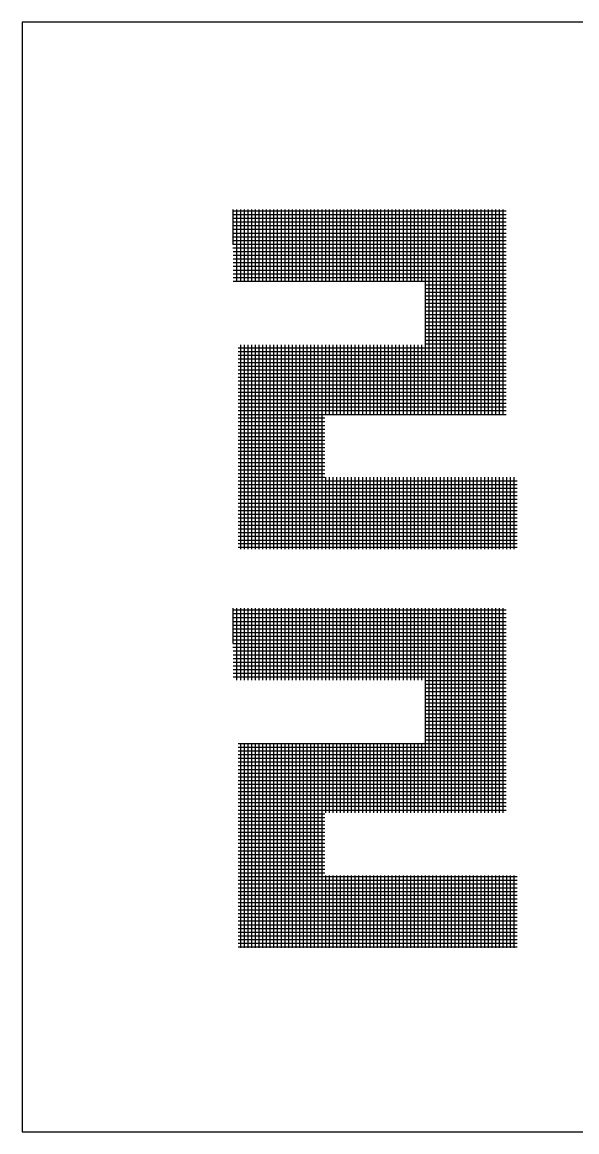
# Model space of a CAD drawing. Header units: millimetres. Extents: x -30 to 30, y -30 to 30.
# Drawn here: x -30 to 0, y -30 to 30 of the extents above; entities that cross this region are included whole.
import ezdxf

# ---------------------------------------------------------------- set-up
doc = ezdxf.new("R2010")
doc.units = ezdxf.units.MM
doc.layers.add('图层01', color=12, linetype='Continuous', true_color=0xc80000)

msp = doc.modelspace()

# ---------------------------------------------------------------- linework, layer by layer
at = {"layer": '图层01'}
msp.add_lwpolyline([(-30, -30), (30, -30), (30, 30), (-30, 30)], close=True, dxfattribs=at)
msp.add_lwpolyline([(-30, -30), (30, -30), (30, 30), (-30, 30)], close=True, dxfattribs=at)
msp.add_lwpolyline([(-30, -30), (30, -30), (30, 30), (-30, 30)], close=True, dxfattribs=at)
msp.add_lwpolyline([(-30, -30), (30, -30), (30, 30), (-30, 30)], close=True, dxfattribs=at)
msp.add_lwpolyline([(-30, -30), (30, -30), (30, 30), (-30, 30)], close=True, dxfattribs=at)
msp.add_lwpolyline([(-30, -30), (30, -30), (30, 30), (-30, 30)], close=True, dxfattribs=at)
msp.add_lwpolyline([(-30, -30), (30, -30), (30, 30), (-30, 30)], close=True, dxfattribs=at)
msp.add_lwpolyline([(-30, -30), (30, -30), (30, 30), (-30, 30)], close=True, dxfattribs=at)
msp.add_lwpolyline([(-30, -30), (30, -30), (30, 30), (-30, 30)], close=True, dxfattribs=at)
msp.add_lwpolyline([(-30, -30), (30, -30), (30, 30), (-30, 30)], close=True, dxfattribs=at)
msp.add_lwpolyline([(-30, -30), (30, -30), (30, 30), (-30, 30)], close=True, dxfattribs=at)
msp.add_lwpolyline([(-30, -30), (30, -30), (30, 30), (-30, 30)], close=True, dxfattribs=at)
msp.add_lwpolyline([(-30, -30), (30, -30), (30, 30), (-30, 30)], close=True, dxfattribs=at)
msp.add_lwpolyline([(-30, -30), (30, -30), (30, 30), (-30, 30)], close=True, dxfattribs=at)
msp.add_lwpolyline([(-30, -30), (30, -30), (30, 30), (-30, 30)], close=True, dxfattribs=at)
msp.add_lwpolyline([(-30, -30), (30, -30), (30, 30), (-30, 30)], close=True, dxfattribs=at)
msp.add_lwpolyline([(-30, -30), (30, -30), (30, 30), (-30, 30)], close=True, dxfattribs=at)
msp.add_lwpolyline([(-30, -30), (30, -30), (30, 30), (-30, 30)], close=True, dxfattribs=at)
msp.add_lwpolyline([(-30, -30), (30, -30), (30, 30), (-30, 30)], close=True, dxfattribs=at)
msp.add_lwpolyline([(-30, -30), (30, -30), (30, 30), (-30, 30)], close=True, dxfattribs=at)
msp.add_lwpolyline([(-30, -30), (30, -30), (30, 30), (-30, 30)], close=True, dxfattribs=at)
msp.add_lwpolyline([(-30, -30), (30, -30), (30, 30), (-30, 30)], close=True, dxfattribs=at)
msp.add_lwpolyline([(-30, -30), (30, -30), (30, 30), (-30, 30)], close=True, dxfattribs=at)
msp.add_lwpolyline([(-30, -30), (30, -30), (30, 30), (-30, 30)], close=True, dxfattribs=at)
msp.add_lwpolyline([(-30, -30), (30, -30), (30, 30), (-30, 30)], close=True, dxfattribs=at)
msp.add_lwpolyline([(-30, -30), (30, -30), (30, 30), (-30, 30)], close=True, dxfattribs=at)
msp.add_lwpolyline([(-30, -30), (30, -30), (30, 30), (-30, 30)], close=True, dxfattribs=at)
msp.add_lwpolyline([(-30, -30), (30, -30), (30, 30), (-30, 30)], close=True, dxfattribs=at)
msp.add_lwpolyline([(-30, -30), (30, -30), (30, 30), (-30, 30)], close=True, dxfattribs=at)
msp.add_lwpolyline([(-30, -30), (30, -30), (30, 30), (-30, 30)], close=True, dxfattribs=at)
msp.add_lwpolyline([(-30, -30), (30, -30), (30, 30), (-30, 30)], close=True, dxfattribs=at)
msp.add_lwpolyline([(-30, -30), (30, -30), (30, 30), (-30, 30)], close=True, dxfattribs=at)
msp.add_lwpolyline([(-30, -30), (30, -30), (30, 30), (-30, 30)], close=True, dxfattribs=at)
msp.add_lwpolyline([(-30, -30), (30, -30), (30, 30), (-30, 30)], close=True, dxfattribs=at)
msp.add_lwpolyline([(-30, -30), (30, -30), (30, 30), (-30, 30)], close=True, dxfattribs=at)
msp.add_lwpolyline([(-30, -30), (30, -30), (30, 30), (-30, 30)], close=True, dxfattribs=at)
msp.add_lwpolyline([(-30, -30), (30, -30), (30, 30), (-30, 30)], close=True, dxfattribs=at)
msp.add_lwpolyline([(-30, -30), (30, -30), (30, 30), (-30, 30)], close=True, dxfattribs=at)
msp.add_lwpolyline([(-30, -30), (30, -30), (30, 30), (-30, 30)], close=True, dxfattribs=at)
msp.add_lwpolyline([(-30, -30), (30, -30), (30, 30), (-30, 30)], close=True, dxfattribs=at)
for points in [[(-18.62, 19.8), (-3.824, 19.8)], [(-18.62, 19.8), (-3.824, 19.8)], [(-18.6, 19.871), (-18.6, 17.971)], [(-18.6, 19.871), (-18.6, 17.971)], [(-18.4, 19.871), (-18.4, 15.966)], [(-18.4, 19.871), (-18.4, 15.966)], [(-18.2, 19.871), (-18.2, 15.966)], [(-18.2, 19.871), (-18.2, 15.966)], [(-18, 19.871), (-18, 15.966)], [(-18, 19.871), (-18, 15.966)], [(-17.8, 19.871), (-17.8, 15.966)], [(-17.8, 19.871), (-17.8, 15.966)], [(-17.6, 19.871), (-17.6, 15.966)], [(-17.6, 19.871), (-17.6, 15.966)], [(-17.4, 19.871), (-17.4, 15.966)], [(-17.4, 19.871), (-17.4, 15.966)], [(-17.2, 19.871), (-17.2, 15.966)], [(-17.2, 19.871), (-17.2, 15.966)], [(-17, 19.871), (-17, 15.966)], [(-17, 19.871), (-17, 15.966)], [(-16.8, 19.871), (-16.8, 15.966)], [(-16.8, 19.871), (-16.8, 15.966)], [(-16.6, 19.871), (-16.6, 15.966)], [(-16.6, 19.871), (-16.6, 15.966)], [(-16.4, 19.871), (-16.4, 15.966)], [(-16.4, 19.871), (-16.4, 15.966)], [(-16.2, 19.871), (-16.2, 15.966)], [(-16.2, 19.871), (-16.2, 15.966)], [(-16, 19.871), (-16, 15.966)], [(-16, 19.871), (-16, 15.966)], [(-15.8, 19.871), (-15.8, 15.966)], [(-15.8, 19.871), (-15.8, 15.966)], [(-15.6, 19.871), (-15.6, 15.966)], [(-15.6, 19.871), (-15.6, 15.966)], [(-15.4, 19.871), (-15.4, 15.966)], [(-15.4, 19.871), (-15.4, 15.966)], [(-15.2, 19.871), (-15.2, 15.966)], [(-15.2, 19.871), (-15.2, 15.966)], [(-15, 19.871), (-15, 15.966)], [(-15, 19.871), (-15, 15.966)], [(-14.8, 19.871), (-14.8, 15.966)], [(-14.8, 19.871), (-14.8, 15.966)], [(-14.6, 19.871), (-14.6, 15.966)], [(-14.6, 19.871), (-14.6, 15.966)], [(-14.4, 19.871), (-14.4, 15.966)], [(-14.4, 19.871), (-14.4, 15.966)], [(-14.2, 19.871), (-14.2, 15.966)], [(-14.2, 19.871), (-14.2, 15.966)], [(-14, 19.871), (-14, 15.966)], [(-14, 19.871), (-14, 15.966)], [(-13.8, 19.871), (-13.8, 15.966)], [(-13.8, 19.871), (-13.8, 15.966)], [(-13.6, 19.871), (-13.6, 15.966)], [(-13.6, 19.871), (-13.6, 15.966)], [(-13.4, 19.871), (-13.4, 15.966)], [(-13.4, 19.871), (-13.4, 15.966)], [(-13.2, 19.871), (-13.2, 15.966)], [(-13.2, 19.871), (-13.2, 15.966)], [(-13, 19.871), (-13, 15.966)], [(-13, 19.871), (-13, 15.966)], [(-12.8, 19.871), (-12.8, 15.966)], [(-12.8, 19.871), (-12.8, 15.966)], [(-12.6, 19.871), (-12.6, 15.966)], [(-12.6, 19.871), (-12.6, 15.966)], [(-12.4, 19.871), (-12.4, 15.966)], [(-12.4, 19.871), (-12.4, 15.966)], [(-12.2, 19.871), (-12.2, 15.966)], [(-12.2, 19.871), (-12.2, 15.966)], [(-12, 19.871), (-12, 15.966)], [(-12, 19.871), (-12, 15.966)], [(-11.8, 19.871), (-11.8, 15.966)], [(-11.8, 19.871), (-11.8, 15.966)], [(-11.6, 19.871), (-11.6, 15.966)], [(-11.6, 19.871), (-11.6, 15.966)], [(-11.4, 19.871), (-11.4, 15.966)], [(-11.4, 19.871), (-11.4, 15.966)], [(-11.2, 19.871), (-11.2, 15.966)], [(-11.2, 19.871), (-11.2, 15.966)], [(-11, 19.871), (-11, 15.966)], [(-11, 19.871), (-11, 15.966)], [(-10.8, 19.871), (-10.8, 15.966)], [(-10.8, 19.871), (-10.8, 15.966)], [(-10.6, 15.966), (-10.6, 19.871)], [(-10.6, 15.966), (-10.6, 19.871)], [(-10.4, 19.871), (-10.4, 15.966)], [(-10.4, 19.871), (-10.4, 15.966)], [(-10.2, 19.871), (-10.2, 15.966)], [(-10.2, 19.871), (-10.2, 15.966)], [(-10, 19.871), (-10, 15.966)], [(-10, 19.871), (-10, 15.966)], [(-9.8, 19.871), (-9.8, 15.966)], [(-9.8, 19.871), (-9.8, 15.966)], [(-9.6, 19.871), (-9.6, 15.966)], [(-9.6, 19.871), (-9.6, 15.966)], [(-9.4, 19.871), (-9.4, 15.966)], [(-9.4, 19.871), (-9.4, 15.966)], [(-9.2, 19.871), (-9.2, 15.966)], [(-9.2, 19.871), (-9.2, 15.966)], [(-9, 19.871), (-9, 15.966)], [(-9, 19.871), (-9, 15.966)], [(-8.8, 19.871), (-8.8, 15.966)], [(-8.8, 19.871), (-8.8, 15.966)], [(-8.6, 19.871), (-8.6, 15.966)], [(-8.6, 19.871), (-8.6, 15.966)], [(-8.4, 19.871), (-8.4, 15.966)], [(-8.4, 19.871), (-8.4, 15.966)], [(-8.2, 19.871), (-8.2, 8.794)], [(-8.2, 19.871), (-8.2, 8.794)], [(-8, 19.871), (-8, 8.794)], [(-8, 19.871), (-8, 8.794)], [(-7.8, 19.871), (-7.8, 8.794)], [(-7.8, 19.871), (-7.8, 8.794)], [(-7.6, 19.871), (-7.6, 8.794)], [(-7.6, 19.871), (-7.6, 8.794)], [(-7.4, 19.871), (-7.4, 8.794)], [(-7.4, 19.871), (-7.4, 8.794)], [(-7.2, 19.871), (-7.2, 8.794)], [(-7.2, 19.871), (-7.2, 8.794)], [(-7, 19.871), (-7, 8.794)], [(-7, 19.871), (-7, 8.794)], [(-6.8, 19.871), (-6.8, 8.794)], [(-6.8, 19.871), (-6.8, 8.794)], [(-6.6, 19.871), (-6.6, 8.794)], [(-6.6, 19.871), (-6.6, 8.794)], [(-6.4, 19.871), (-6.4, 8.794)], [(-6.4, 19.871), (-6.4, 8.794)], [(-6.2, 19.871), (-6.2, 8.794)], [(-6.2, 19.871), (-6.2, 8.794)], [(-6, 19.871), (-6, 8.794)], [(-6, 19.871), (-6, 8.794)], [(-5.8, 19.871), (-5.8, 8.794)], [(-5.8, 19.871), (-5.8, 8.794)], [(-5.6, 19.871), (-5.6, 8.794)], [(-5.6, 19.871), (-5.6, 8.794)], [(-5.4, 19.871), (-5.4, 8.794)], [(-5.4, 19.871), (-5.4, 8.794)], [(-5.2, 19.871), (-5.2, 8.794)], [(-5.2, 19.871), (-5.2, 8.794)], [(-5, 19.871), (-5, 8.794)], [(-5, 19.871), (-5, 8.794)], [(-4.8, 19.871), (-4.8, 8.794)], [(-4.8, 19.871), (-4.8, 8.794)], [(-4.6, 19.871), (-4.6, 8.794)], [(-4.6, 19.871), (-4.6, 8.794)], [(-4.4, 19.871), (-4.4, 8.794)], [(-4.4, 19.871), (-4.4, 8.794)], [(-4.2, 19.871), (-4.2, 8.794)], [(-4.2, 19.871), (-4.2, 8.794)], [(-4, 19.871), (-4, 8.794)], [(-4, 19.871), (-4, 8.794)], [(-18.617, 19.6), (-3.824, 19.6)], [(-18.617, 19.6), (-3.824, 19.6)], [(-18.615, 19.4), (-3.824, 19.4)], [(-18.615, 19.4), (-3.824, 19.4)], [(-18.613, 19.2), (-3.824, 19.2)], [(-18.613, 19.2), (-3.824, 19.2)], [(-18.611, 19), (-3.824, 19)], [(-18.611, 19), (-3.824, 19)], [(-18.609, 18.8), (-3.824, 18.8)], [(-18.609, 18.8), (-3.824, 18.8)], [(-18.607, 18.6), (-3.824, 18.6)], [(-18.607, 18.6), (-3.824, 18.6)], [(-18.605, 18.4), (-3.824, 18.4)], [(-18.605, 18.4), (-3.824, 18.4)], [(-18.602, 18.2), (-3.824, 18.2)], [(-18.602, 18.2), (-3.824, 18.2)], [(-18.6, 18), (-3.824, 18)], [(-18.6, 18), (-3.824, 18)], [(-18.598, 17.8), (-3.824, 17.8)], [(-18.598, 17.8), (-3.824, 17.8)], [(-18.596, 17.6), (-3.824, 17.6)], [(-18.596, 17.6), (-3.824, 17.6)], [(-18.594, 17.4), (-3.824, 17.4)], [(-18.594, 17.4), (-3.824, 17.4)], [(-18.592, 17.2), (-3.824, 17.2)], [(-18.592, 17.2), (-3.824, 17.2)], [(-18.59, 17), (-3.824, 17)], [(-18.59, 17), (-3.824, 17)], [(-18.587, 16.8), (-3.824, 16.8)], [(-18.587, 16.8), (-3.824, 16.8)], [(-18.585, 16.6), (-3.824, 16.6)], [(-18.585, 16.6), (-3.824, 16.6)], [(-18.583, 16.4), (-3.824, 16.4)], [(-18.583, 16.4), (-3.824, 16.4)], [(-18.581, 16.2), (-3.824, 16.2)], [(-18.581, 16.2), (-3.824, 16.2)], [(-18.579, 16), (-3.824, 16)], [(-18.579, 16), (-3.824, 16)], [(-8.22, 15.8), (-3.824, 15.8)], [(-8.22, 15.8), (-3.824, 15.8)], [(-8.22, 15.6), (-3.824, 15.6)], [(-8.22, 15.6), (-3.824, 15.6)], [(-8.22, 15.4), (-3.824, 15.4)], [(-8.22, 15.4), (-3.824, 15.4)], [(-8.22, 15.2), (-3.824, 15.2)], [(-8.22, 15.2), (-3.824, 15.2)], [(-8.22, 15), (-3.824, 15)], [(-8.22, 15), (-3.824, 15)], [(-8.22, 14.8), (-3.824, 14.8)], [(-8.22, 14.8), (-3.824, 14.8)], [(-8.22, 14.6), (-3.824, 14.6)], [(-8.22, 14.6), (-3.824, 14.6)], [(-8.22, 14.4), (-3.824, 14.4)], [(-8.22, 14.4), (-3.824, 14.4)], [(-8.22, 14.2), (-3.824, 14.2)], [(-8.22, 14.2), (-3.824, 14.2)], [(-8.22, 14), (-3.824, 14)], [(-8.22, 14), (-3.824, 14)], [(-8.22, 13.8), (-3.824, 13.8)], [(-8.22, 13.8), (-3.824, 13.8)], [(-8.22, 13.6), (-3.824, 13.6)], [(-8.22, 13.6), (-3.824, 13.6)], [(-8.22, 13.4), (-3.824, 13.4)], [(-8.22, 13.4), (-3.824, 13.4)], [(-8.22, 13.2), (-3.824, 13.2)], [(-8.22, 13.2), (-3.824, 13.2)], [(-8.22, 13), (-3.824, 13)], [(-8.22, 13), (-3.824, 13)], [(-8.22, 12.8), (-3.824, 12.8)], [(-8.22, 12.8), (-3.824, 12.8)], [(-8.22, 12.6), (-3.824, 12.6)], [(-8.22, 12.6), (-3.824, 12.6)], [(-18.315, 12.4), (-3.824, 12.4)], [(-18.315, 12.4), (-3.824, 12.4)], [(-18.315, 12.2), (-3.824, 12.2)], [(-18.315, 12.2), (-3.824, 12.2)], [(-18.315, 12), (-3.824, 12)], [(-18.315, 12), (-3.824, 12)], [(-18.2, 12.56), (-18.2, 1.501)], [(-18.2, 12.56), (-18.2, 1.501)], [(-18, 12.56), (-18, 1.501)], [(-18, 12.56), (-18, 1.501)], [(-17.8, 12.56), (-17.8, 1.501)], [(-17.8, 12.56), (-17.8, 1.501)], [(-17.6, 12.56), (-17.6, 1.501)], [(-17.6, 12.56), (-17.6, 1.501)], [(-17.4, 12.56), (-17.4, 1.501)], [(-17.4, 12.56), (-17.4, 1.501)], [(-17.2, 12.56), (-17.2, 1.501)], [(-17.2, 12.56), (-17.2, 1.501)], [(-17, 12.56), (-17, 1.501)], [(-17, 12.56), (-17, 1.501)], [(-16.8, 12.56), (-16.8, 1.501)], [(-16.8, 12.56), (-16.8, 1.501)], [(-16.6, 12.56), (-16.6, 1.501)], [(-16.6, 12.56), (-16.6, 1.501)], [(-16.4, 12.56), (-16.4, 1.501)], [(-16.4, 12.56), (-16.4, 1.501)], [(-16.2, 12.56), (-16.2, 1.501)], [(-16.2, 12.56), (-16.2, 1.501)], [(-16, 12.56), (-16, 1.501)], [(-16, 12.56), (-16, 1.501)], [(-15.8, 12.56), (-15.8, 1.501)], [(-15.8, 12.56), (-15.8, 1.501)], [(-15.6, 12.56), (-15.6, 1.501)], [(-15.6, 12.56), (-15.6, 1.501)], [(-15.4, 12.56), (-15.4, 1.501)], [(-15.4, 12.56), (-15.4, 1.501)], [(-15.2, 12.56), (-15.2, 1.501)], [(-15.2, 12.56), (-15.2, 1.501)], [(-15, 12.56), (-15, 1.501)], [(-15, 12.56), (-15, 1.501)], [(-14.8, 12.56), (-14.8, 1.501)], [(-14.8, 12.56), (-14.8, 1.501)], [(-14.6, 12.56), (-14.6, 1.501)], [(-14.6, 12.56), (-14.6, 1.501)], [(-14.4, 12.56), (-14.4, 1.501)], [(-14.4, 12.56), (-14.4, 1.501)], [(-14.2, 12.56), (-14.2, 1.501)], [(-14.2, 12.56), (-14.2, 1.501)], [(-14, 12.56), (-14, 1.501)], [(-14, 12.56), (-14, 1.501)], [(-13.8, 12.56), (-13.8, 1.501)], [(-13.8, 12.56), (-13.8, 1.501)], [(-13.6, 12.56), (-13.6, 8.794)], [(-13.6, 12.56), (-13.6, 8.794)], [(-13.4, 12.56), (-13.4, 8.794)], [(-13.4, 12.56), (-13.4, 8.794)], [(-13.2, 12.56), (-13.2, 8.794)], [(-13.2, 12.56), (-13.2, 8.794)], [(-13, 12.56), (-13, 8.794)], [(-13, 12.56), (-13, 8.794)], [(-12.8, 12.56), (-12.8, 8.794)], [(-12.8, 12.56), (-12.8, 8.794)], [(-12.6, 12.56), (-12.6, 8.794)], [(-12.6, 12.56), (-12.6, 8.794)], [(-12.4, 12.56), (-12.4, 8.794)], [(-12.4, 12.56), (-12.4, 8.794)], [(-12.2, 12.56), (-12.2, 8.794)], [(-12.2, 12.56), (-12.2, 8.794)], [(-12, 12.56), (-12, 8.794)], [(-12, 12.56), (-12, 8.794)], [(-11.8, 12.56), (-11.8, 8.794)], [(-11.8, 12.56), (-11.8, 8.794)], [(-11.6, 12.56), (-11.6, 8.794)], [(-11.6, 12.56), (-11.6, 8.794)], [(-11.4, 12.56), (-11.4, 8.794)], [(-11.4, 12.56), (-11.4, 8.794)], [(-11.2, 12.56), (-11.2, 8.794)], [(-11.2, 12.56), (-11.2, 8.794)], [(-11, 12.56), (-11, 8.794)], [(-11, 12.56), (-11, 8.794)], [(-10.8, 12.56), (-10.8, 8.794)], [(-10.8, 12.56), (-10.8, 8.794)], [(-10.6, 8.794), (-10.6, 12.56)], [(-10.6, 8.794), (-10.6, 12.56)], [(-10.4, 12.56), (-10.4, 8.794)], [(-10.4, 12.56), (-10.4, 8.794)], [(-10.2, 12.56), (-10.2, 8.794)], [(-10.2, 12.56), (-10.2, 8.794)], [(-10, 12.56), (-10, 8.794)], [(-10, 12.56), (-10, 8.794)], [(-9.8, 12.56), (-9.8, 8.794)], [(-9.8, 12.56), (-9.8, 8.794)], [(-9.6, 12.56), (-9.6, 8.794)], [(-9.6, 12.56), (-9.6, 8.794)], [(-9.4, 12.56), (-9.4, 8.794)], [(-9.4, 12.56), (-9.4, 8.794)], [(-9.2, 12.56), (-9.2, 8.794)], [(-9.2, 12.56), (-9.2, 8.794)], [(-9, 12.56), (-9, 8.794)], [(-9, 12.56), (-9, 8.794)], [(-8.8, 12.56), (-8.8, 8.794)], [(-8.8, 12.56), (-8.8, 8.794)], [(-8.6, 12.56), (-8.6, 8.794)], [(-8.6, 12.56), (-8.6, 8.794)], [(-8.4, 12.56), (-8.4, 8.794)], [(-8.4, 12.56), (-8.4, 8.794)], [(-18.315, 11.8), (-3.824, 11.8)], [(-18.315, 11.8), (-3.824, 11.8)], [(-18.315, 11.6), (-3.824, 11.6)], [(-18.315, 11.6), (-3.824, 11.6)], [(-18.315, 11.4), (-3.824, 11.4)], [(-18.315, 11.4), (-3.824, 11.4)], [(-18.315, 11.2), (-3.824, 11.2)], [(-18.315, 11.2), (-3.824, 11.2)], [(-18.315, 11), (-3.824, 11)], [(-18.315, 11), (-3.824, 11)], [(-18.315, 10.8), (-3.824, 10.8)], [(-18.315, 10.8), (-3.824, 10.8)], [(-18.315, 10.6), (-3.824, 10.6)], [(-18.315, 10.6), (-3.824, 10.6)], [(-18.315, 10.4), (-3.824, 10.4)], [(-18.315, 10.4), (-3.824, 10.4)], [(-18.315, 10.2), (-3.824, 10.2)], [(-18.315, 10.2), (-3.824, 10.2)], [(-18.315, 10), (-3.824, 10)], [(-18.315, 10), (-3.824, 10)], [(-18.315, 9.8), (-3.824, 9.8)], [(-18.315, 9.8), (-3.824, 9.8)], [(-18.315, 9.6), (-3.824, 9.6)], [(-18.315, 9.6), (-3.824, 9.6)], [(-18.315, 9.4), (-3.824, 9.4)], [(-18.315, 9.4), (-3.824, 9.4)], [(-18.315, 9.2), (-3.824, 9.2)], [(-18.315, 9.2), (-3.824, 9.2)], [(-18.315, 9), (-3.824, 9)], [(-18.315, 9), (-3.824, 9)], [(-18.315, 8.794), (-3.824, 8.794)], [(-18.315, 8.794), (-3.824, 8.794)], [(-18.315, 8.6), (-13.631, 8.6)], [(-18.315, 8.6), (-13.631, 8.6)], [(-18.315, 8.4), (-13.631, 8.4)], [(-18.315, 8.4), (-13.631, 8.4)], [(-18.315, 8.2), (-13.631, 8.2)], [(-18.315, 8.2), (-13.631, 8.2)], [(-18.315, 8), (-13.631, 8)], [(-18.315, 8), (-13.631, 8)], [(-18.315, 7.8), (-13.631, 7.8)], [(-18.315, 7.8), (-13.631, 7.8)], [(-18.315, 7.6), (-13.631, 7.6)], [(-18.315, 7.6), (-13.631, 7.6)], [(-18.315, 7.4), (-13.631, 7.4)], [(-18.315, 7.4), (-13.631, 7.4)], [(-18.315, 7.2), (-13.631, 7.2)], [(-18.315, 7.2), (-13.631, 7.2)], [(-18.315, 7), (-13.631, 7)], [(-18.315, 7), (-13.631, 7)], [(-18.315, 6.8), (-13.631, 6.8)], [(-18.315, 6.8), (-13.631, 6.8)], [(-18.315, 6.6), (-13.631, 6.6)], [(-18.315, 6.6), (-13.631, 6.6)], [(-18.315, 6.4), (-13.631, 6.4)], [(-18.315, 6.4), (-13.631, 6.4)], [(-18.315, 6.2), (-13.631, 6.2)], [(-18.315, 6.2), (-13.631, 6.2)], [(-18.315, 6), (-13.631, 6)], [(-18.315, 6), (-13.631, 6)], [(-18.315, 5.8), (-13.631, 5.8)], [(-18.315, 5.8), (-13.631, 5.8)], [(-18.315, 5.6), (-13.631, 5.6)], [(-18.315, 5.6), (-13.631, 5.6)], [(-18.315, 5.4), (-13.631, 5.403)], [(-18.315, 5.4), (-13.631, 5.403)], [(-13.6, 5.403), (-13.6, 1.501)], [(-13.6, 5.403), (-13.6, 1.501)], [(-13.4, 5.403), (-13.4, 1.501)], [(-13.4, 5.403), (-13.4, 1.501)], [(-13.2, 5.403), (-13.2, 1.501)], [(-13.2, 5.403), (-13.2, 1.501)], [(-13, 5.403), (-13, 1.501)], [(-13, 5.403), (-13, 1.501)], [(-12.8, 5.403), (-12.8, 1.501)], [(-12.8, 5.403), (-12.8, 1.501)], [(-12.6, 5.403), (-12.6, 1.501)], [(-12.6, 5.403), (-12.6, 1.501)], [(-12.4, 5.403), (-12.4, 1.501)], [(-12.4, 5.403), (-12.4, 1.501)], [(-12.2, 5.403), (-12.2, 1.501)], [(-12.2, 5.403), (-12.2, 1.501)], [(-12, 5.403), (-12, 1.501)], [(-12, 5.403), (-12, 1.501)], [(-11.8, 5.403), (-11.8, 1.501)], [(-11.8, 5.403), (-11.8, 1.501)], [(-11.6, 5.403), (-11.6, 1.501)], [(-11.6, 5.403), (-11.6, 1.501)], [(-11.4, 5.403), (-11.4, 1.501)], [(-11.4, 5.403), (-11.4, 1.501)], [(-11.2, 5.403), (-11.2, 1.501)], [(-11.2, 5.403), (-11.2, 1.501)], [(-11, 5.403), (-11, 1.501)], [(-11, 5.403), (-11, 1.501)], [(-10.8, 5.403), (-10.8, 1.501)], [(-10.8, 5.403), (-10.8, 1.501)], [(-10.6, 1.501), (-10.6, 5.403)], [(-10.6, 1.501), (-10.6, 5.403)], [(-10.4, 5.403), (-10.4, 1.501)], [(-10.4, 5.403), (-10.4, 1.501)], [(-10.2, 5.403), (-10.2, 1.501)], [(-10.2, 5.403), (-10.2, 1.501)], [(-10, 5.403), (-10, 1.501)], [(-10, 5.403), (-10, 1.501)], [(-9.8, 5.403), (-9.8, 1.501)], [(-9.8, 5.403), (-9.8, 1.501)], [(-9.6, 5.403), (-9.6, 1.501)], [(-9.6, 5.403), (-9.6, 1.501)], [(-9.4, 5.403), (-9.4, 1.501)], [(-9.4, 5.403), (-9.4, 1.501)], [(-9.2, 5.403), (-9.2, 1.501)], [(-9.2, 5.403), (-9.2, 1.501)], [(-9, 5.403), (-9, 1.501)], [(-9, 5.403), (-9, 1.501)], [(-8.8, 5.403), (-8.8, 1.501)], [(-8.8, 5.403), (-8.8, 1.501)], [(-8.6, 5.403), (-8.6, 1.501)], [(-8.6, 5.403), (-8.6, 1.501)], [(-8.4, 5.403), (-8.4, 1.501)], [(-8.4, 5.403), (-8.4, 1.501)], [(-8.2, 5.403), (-8.2, 1.501)], [(-8.2, 5.403), (-8.2, 1.501)], [(-8, 5.403), (-8, 1.501)], [(-8, 5.403), (-8, 1.501)], [(-7.8, 5.403), (-7.8, 1.501)], [(-7.8, 5.403), (-7.8, 1.501)], [(-7.6, 5.403), (-7.6, 1.501)], [(-7.6, 5.403), (-7.6, 1.501)], [(-7.4, 5.403), (-7.4, 1.501)], [(-7.4, 5.403), (-7.4, 1.501)], [(-7.2, 5.403), (-7.2, 1.501)], [(-7.2, 5.403), (-7.2, 1.501)], [(-7, 5.403), (-7, 1.501)], [(-7, 5.403), (-7, 1.501)], [(-6.8, 5.403), (-6.8, 1.501)], [(-6.8, 5.403), (-6.8, 1.501)], [(-6.6, 5.403), (-6.6, 1.501)], [(-6.6, 5.403), (-6.6, 1.501)], [(-6.4, 5.403), (-6.4, 1.501)], [(-6.4, 5.403), (-6.4, 1.501)], [(-6.2, 5.403), (-6.2, 1.501)], [(-6.2, 5.403), (-6.2, 1.501)], [(-6, 5.403), (-6, 1.501)], [(-6, 5.403), (-6, 1.501)], [(-5.8, 5.403), (-5.8, 1.501)], [(-5.8, 5.403), (-5.8, 1.501)], [(-5.6, 5.403), (-5.6, 1.501)], [(-5.6, 5.403), (-5.6, 1.501)], [(-5.4, 5.403), (-5.4, 1.501)], [(-5.4, 5.403), (-5.4, 1.501)], [(-5.2, 5.403), (-5.2, 1.501)], [(-5.2, 5.403), (-5.2, 1.501)], [(-5, 5.403), (-5, 1.501)], [(-5, 5.403), (-5, 1.501)], [(-4.8, 5.403), (-4.8, 1.501)], [(-4.8, 5.403), (-4.8, 1.501)], [(-4.6, 5.403), (-4.6, 1.501)], [(-4.6, 5.403), (-4.6, 1.501)], [(-4.4, 5.403), (-4.4, 1.501)], [(-4.4, 5.403), (-4.4, 1.501)], [(-4.2, 5.403), (-4.2, 1.501)], [(-4.2, 5.403), (-4.2, 1.501)], [(-4, 5.403), (-4, 1.501)], [(-4, 5.403), (-4, 1.501)], [(-3.8, 5.403), (-3.8, 1.501)], [(-3.8, 5.403), (-3.8, 1.501)], [(-3.6, 5.403), (-3.6, 1.501)], [(-3.6, 5.403), (-3.6, 1.501)], [(-3.4, 5.403), (-3.4, 1.501)], [(-3.4, 5.403), (-3.4, 1.501)], [(-18.315, 5.2), (-3.219, 5.2)], [(-18.315, 5.2), (-3.219, 5.2)], [(-18.315, 5), (-3.219, 5)], [(-18.315, 5), (-3.219, 5)], [(-18.315, 4.8), (-3.219, 4.8)], [(-18.315, 4.8), (-3.219, 4.8)], [(-18.315, 4.6), (-3.219, 4.6)], [(-18.315, 4.6), (-3.219, 4.6)], [(-18.315, 4.4), (-3.219, 4.4)], [(-18.315, 4.4), (-3.219, 4.4)], [(-18.315, 4.2), (-3.219, 4.2)], [(-18.315, 4.2), (-3.219, 4.2)], [(-18.315, 4), (-3.219, 4)], [(-18.315, 4), (-3.219, 4)], [(-18.315, 3.8), (-3.219, 3.8)], [(-18.315, 3.8), (-3.219, 3.8)], [(-18.315, 3.6), (-3.219, 3.6)], [(-18.315, 3.6), (-3.219, 3.6)], [(-18.315, 3.4), (-3.219, 3.4)], [(-18.315, 3.4), (-3.219, 3.4)], [(-18.315, 3.2), (-3.219, 3.2)], [(-18.315, 3.2), (-3.219, 3.2)], [(-18.315, 3), (-3.219, 3)], [(-18.315, 3), (-3.219, 3)], [(-18.315, 2.8), (-3.219, 2.8)], [(-18.315, 2.8), (-3.219, 2.8)], [(-18.315, 2.6), (-3.219, 2.6)], [(-18.315, 2.6), (-3.219, 2.6)], [(-18.315, 2.4), (-3.219, 2.4)], [(-18.315, 2.4), (-3.219, 2.4)], [(-18.315, 2.2), (-3.219, 2.2)], [(-18.315, 2.2), (-3.219, 2.2)], [(-18.315, 2), (-3.219, 2)], [(-18.315, 2), (-3.219, 2)], [(-3.219, 1.8), (-18.315, 1.8)], [(-3.219, 1.8), (-18.315, 1.8)], [(-3.219, 1.6), (-18.315, 1.6)], [(-3.219, 1.6), (-18.315, 1.6)], [(-18.6, -1.677), (-18.6, -3.577)], [(-18.6, -1.677), (-18.6, -3.577)], [(-18.4, -1.677), (-18.4, -5.582)], [(-18.4, -1.677), (-18.4, -5.582)], [(-18.2, -1.677), (-18.2, -5.582)], [(-18.2, -1.677), (-18.2, -5.582)], [(-18, -1.677), (-18, -5.582)], [(-18, -1.677), (-18, -5.582)], [(-17.8, -1.677), (-17.8, -5.582)], [(-17.8, -1.677), (-17.8, -5.582)], [(-17.6, -1.677), (-17.6, -5.582)], [(-17.6, -1.677), (-17.6, -5.582)], [(-17.4, -1.677), (-17.4, -5.582)], [(-17.4, -1.677), (-17.4, -5.582)], [(-17.2, -1.677), (-17.2, -5.582)], [(-17.2, -1.677), (-17.2, -5.582)], [(-17, -1.677), (-17, -5.582)], [(-17, -1.677), (-17, -5.582)], [(-16.8, -1.677), (-16.8, -5.582)], [(-16.8, -1.677), (-16.8, -5.582)], [(-16.6, -1.677), (-16.6, -5.582)], [(-16.6, -1.677), (-16.6, -5.582)], [(-16.4, -1.677), (-16.4, -5.582)], [(-16.4, -1.677), (-16.4, -5.582)], [(-16.2, -1.677), (-16.2, -5.582)], [(-16.2, -1.677), (-16.2, -5.582)], [(-16, -1.677), (-16, -5.582)], [(-16, -1.677), (-16, -5.582)], [(-15.8, -1.677), (-15.8, -5.582)], [(-15.8, -1.677), (-15.8, -5.582)], [(-15.6, -1.677), (-15.6, -5.582)], [(-15.6, -1.677), (-15.6, -5.582)], [(-15.4, -1.677), (-15.4, -5.582)], [(-15.4, -1.677), (-15.4, -5.582)], [(-15.2, -1.677), (-15.2, -5.582)], [(-15.2, -1.677), (-15.2, -5.582)], [(-15, -1.677), (-15, -5.582)], [(-15, -1.677), (-15, -5.582)], [(-14.8, -1.677), (-14.8, -5.582)], [(-14.8, -1.677), (-14.8, -5.582)], [(-14.6, -1.677), (-14.6, -5.582)], [(-14.6, -1.677), (-14.6, -5.582)], [(-14.4, -1.677), (-14.4, -5.582)], [(-14.4, -1.677), (-14.4, -5.582)], [(-14.2, -1.677), (-14.2, -5.582)], [(-14.2, -1.677), (-14.2, -5.582)], [(-14, -1.677), (-14, -5.582)], [(-14, -1.677), (-14, -5.582)], [(-13.8, -1.677), (-13.8, -5.582)], [(-13.8, -1.677), (-13.8, -5.582)], [(-13.6, -1.677), (-13.6, -5.582)], [(-13.6, -1.677), (-13.6, -5.582)], [(-13.4, -1.677), (-13.4, -5.582)], [(-13.4, -1.677), (-13.4, -5.582)], [(-13.2, -1.677), (-13.2, -5.582)], [(-13.2, -1.677), (-13.2, -5.582)], [(-13, -1.677), (-13, -5.582)], [(-13, -1.677), (-13, -5.582)], [(-12.8, -1.677), (-12.8, -5.582)], [(-12.8, -1.677), (-12.8, -5.582)], [(-12.6, -1.677), (-12.6, -5.582)], [(-12.6, -1.677), (-12.6, -5.582)], [(-12.4, -1.677), (-12.4, -5.582)], [(-12.4, -1.677), (-12.4, -5.582)], [(-12.2, -1.677), (-12.2, -5.582)], [(-12.2, -1.677), (-12.2, -5.582)], [(-12, -1.677), (-12, -5.582)], [(-12, -1.677), (-12, -5.582)], [(-11.8, -1.677), (-11.8, -5.582)], [(-11.8, -1.677), (-11.8, -5.582)], [(-11.6, -1.677), (-11.6, -5.582)], [(-11.6, -1.677), (-11.6, -5.582)], [(-11.4, -1.677), (-11.4, -5.582)], [(-11.4, -1.677), (-11.4, -5.582)], [(-11.2, -1.677), (-11.2, -5.582)], [(-11.2, -1.677), (-11.2, -5.582)], [(-11, -1.677), (-11, -5.582)], [(-11, -1.677), (-11, -5.582)], [(-10.8, -1.677), (-10.8, -5.582)], [(-10.8, -1.677), (-10.8, -5.582)], [(-10.6, -5.582), (-10.6, -1.677)], [(-10.6, -5.582), (-10.6, -1.677)], [(-10.4, -1.677), (-10.4, -5.582)], [(-10.4, -1.677), (-10.4, -5.582)], [(-10.2, -1.677), (-10.2, -5.582)], [(-10.2, -1.677), (-10.2, -5.582)], [(-10, -1.677), (-10, -5.582)], [(-10, -1.677), (-10, -5.582)], [(-9.8, -1.677), (-9.8, -5.582)], [(-9.8, -1.677), (-9.8, -5.582)], [(-9.6, -1.677), (-9.6, -5.582)], [(-9.6, -1.677), (-9.6, -5.582)], [(-9.4, -1.677), (-9.4, -5.582)], [(-9.4, -1.677), (-9.4, -5.582)], [(-9.2, -1.677), (-9.2, -5.582)], [(-9.2, -1.677), (-9.2, -5.582)], [(-9, -1.677), (-9, -5.582)], [(-9, -1.677), (-9, -5.582)], [(-8.8, -1.677), (-8.8, -5.582)], [(-8.8, -1.677), (-8.8, -5.582)], [(-8.6, -1.677), (-8.6, -5.582)], [(-8.6, -1.677), (-8.6, -5.582)], [(-8.4, -1.677), (-8.4, -5.582)], [(-8.4, -1.677), (-8.4, -5.582)], [(-8.2, -1.677), (-8.2, -12.755)], [(-8.2, -1.677), (-8.2, -12.755)], [(-8, -1.677), (-8, -12.755)], [(-8, -1.677), (-8, -12.755)], [(-7.8, -1.677), (-7.8, -12.755)], [(-7.8, -1.677), (-7.8, -12.755)], [(-7.6, -1.677), (-7.6, -12.755)], [(-7.6, -1.677), (-7.6, -12.755)], [(-7.4, -1.677), (-7.4, -12.755)], [(-7.4, -1.677), (-7.4, -12.755)], [(-7.2, -1.677), (-7.2, -12.755)], [(-7.2, -1.677), (-7.2, -12.755)], [(-7, -1.677), (-7, -12.755)], [(-7, -1.677), (-7, -12.755)], [(-6.8, -1.677), (-6.8, -12.755)], [(-6.8, -1.677), (-6.8, -12.755)], [(-6.6, -1.677), (-6.6, -12.755)], [(-6.6, -1.677), (-6.6, -12.755)], [(-6.4, -1.677), (-6.4, -12.755)], [(-6.4, -1.677), (-6.4, -12.755)], [(-6.2, -1.677), (-6.2, -12.755)], [(-6.2, -1.677), (-6.2, -12.755)], [(-6, -1.677), (-6, -12.755)], [(-6, -1.677), (-6, -12.755)], [(-5.8, -1.677), (-5.8, -12.755)], [(-5.8, -1.677), (-5.8, -12.755)], [(-5.6, -1.677), (-5.6, -12.755)], [(-5.6, -1.677), (-5.6, -12.755)], [(-5.4, -1.677), (-5.4, -12.755)], [(-5.4, -1.677), (-5.4, -12.755)], [(-5.2, -1.677), (-5.2, -12.755)], [(-5.2, -1.677), (-5.2, -12.755)], [(-5, -1.677), (-5, -12.755)], [(-5, -1.677), (-5, -12.755)], [(-4.8, -1.677), (-4.8, -12.755)], [(-4.8, -1.677), (-4.8, -12.755)], [(-4.6, -1.677), (-4.6, -12.755)], [(-4.6, -1.677), (-4.6, -12.755)], [(-4.4, -1.677), (-4.4, -12.755)], [(-4.4, -1.677), (-4.4, -12.755)], [(-4.2, -1.677), (-4.2, -12.755)], [(-4.2, -1.677), (-4.2, -12.755)], [(-4, -1.677), (-4, -12.755)], [(-4, -1.677), (-4, -12.755)], [(-3.824, -1.8), (-18.619, -1.8)], [(-3.824, -1.8), (-18.619, -1.8)], [(-3.824, -2), (-18.617, -2)], [(-3.824, -2), (-18.617, -2)], [(-3.824, -2.2), (-18.615, -2.2)], [(-3.824, -2.2), (-18.615, -2.2)], [(-18.613, -2.4), (-3.824, -2.4)], [(-18.613, -2.4), (-3.824, -2.4)], [(-18.61, -2.6), (-3.824, -2.6)], [(-18.61, -2.6), (-3.824, -2.6)], [(-18.608, -2.8), (-3.824, -2.8)], [(-18.608, -2.8), (-3.824, -2.8)], [(-18.606, -3), (-3.824, -3)], [(-18.606, -3), (-3.824, -3)], [(-18.604, -3.2), (-3.824, -3.2)], [(-18.604, -3.2), (-3.824, -3.2)], [(-18.602, -3.4), (-3.824, -3.4)], [(-18.602, -3.4), (-3.824, -3.4)], [(-18.6, -3.6), (-3.824, -3.6)], [(-18.6, -3.6), (-3.824, -3.6)], [(-18.598, -3.8), (-3.824, -3.8)], [(-18.598, -3.8), (-3.824, -3.8)], [(-18.595, -4), (-3.824, -4)], [(-18.595, -4), (-3.824, -4)], [(-18.593, -4.2), (-3.824, -4.2)], [(-18.593, -4.2), (-3.824, -4.2)], [(-18.591, -4.4), (-3.824, -4.4)], [(-18.591, -4.4), (-3.824, -4.4)], [(-18.589, -4.6), (-3.824, -4.6)], [(-18.589, -4.6), (-3.824, -4.6)], [(-18.587, -4.8), (-3.824, -4.8)], [(-18.587, -4.8), (-3.824, -4.8)], [(-18.585, -5), (-3.824, -5)], [(-18.585, -5), (-3.824, -5)], [(-18.583, -5.2), (-3.824, -5.2)], [(-18.583, -5.2), (-3.824, -5.2)], [(-18.58, -5.4), (-3.824, -5.4)], [(-18.58, -5.4), (-3.824, -5.4)], [(-8.22, -5.6), (-3.824, -5.6)], [(-8.22, -5.6), (-3.824, -5.6)], [(-8.22, -5.8), (-3.824, -5.8)], [(-8.22, -5.8), (-3.824, -5.8)], [(-8.22, -6), (-3.824, -6)], [(-8.22, -6), (-3.824, -6)], [(-8.22, -6.2), (-3.824, -6.2)], [(-8.22, -6.2), (-3.824, -6.2)], [(-8.22, -6.4), (-3.824, -6.4)], [(-8.22, -6.4), (-3.824, -6.4)], [(-8.22, -6.6), (-3.824, -6.6)], [(-8.22, -6.6), (-3.824, -6.6)], [(-8.22, -6.8), (-3.824, -6.8)], [(-8.22, -6.8), (-3.824, -6.8)], [(-8.22, -7), (-3.824, -7)], [(-8.22, -7), (-3.824, -7)], [(-8.22, -7.2), (-3.824, -7.2)], [(-8.22, -7.2), (-3.824, -7.2)], [(-8.22, -7.4), (-3.824, -7.4)], [(-8.22, -7.4), (-3.824, -7.4)], [(-8.22, -7.6), (-3.824, -7.6)], [(-8.22, -7.6), (-3.824, -7.6)], [(-8.22, -7.8), (-3.824, -7.8)], [(-8.22, -7.8), (-3.824, -7.8)], [(-8.22, -8), (-3.824, -8)], [(-8.22, -8), (-3.824, -8)], [(-8.22, -8.2), (-3.824, -8.2)], [(-8.22, -8.2), (-3.824, -8.2)], [(-18.315, -9), (-3.824, -9)], [(-18.315, -9), (-3.824, -9)], [(-18.2, -8.988), (-18.2, -20.047)], [(-18.2, -8.988), (-18.2, -20.047)], [(-18, -8.988), (-18, -20.047)], [(-18, -8.988), (-18, -20.047)], [(-17.8, -8.988), (-17.8, -20.047)], [(-17.8, -8.988), (-17.8, -20.047)], [(-17.6, -8.988), (-17.6, -20.047)], [(-17.6, -8.988), (-17.6, -20.047)], [(-17.4, -8.988), (-17.4, -20.047)], [(-17.4, -8.988), (-17.4, -20.047)], [(-17.2, -8.988), (-17.2, -20.047)], [(-17.2, -8.988), (-17.2, -20.047)], [(-17, -8.988), (-17, -20.047)], [(-17, -8.988), (-17, -20.047)], [(-16.8, -8.988), (-16.8, -20.047)], [(-16.8, -8.988), (-16.8, -20.047)], [(-16.6, -8.988), (-16.6, -20.047)], [(-16.6, -8.988), (-16.6, -20.047)], [(-16.4, -8.988), (-16.4, -20.047)], [(-16.4, -8.988), (-16.4, -20.047)], [(-16.2, -8.988), (-16.2, -20.047)], [(-16.2, -8.988), (-16.2, -20.047)], [(-16, -8.988), (-16, -20.047)], [(-16, -8.988), (-16, -20.047)], [(-15.8, -8.988), (-15.8, -20.047)], [(-15.8, -8.988), (-15.8, -20.047)], [(-15.6, -8.988), (-15.6, -20.047)], [(-15.6, -8.988), (-15.6, -20.047)], [(-15.4, -8.988), (-15.4, -20.047)], [(-15.4, -8.988), (-15.4, -20.047)], [(-15.2, -8.988), (-15.2, -20.047)], [(-15.2, -8.988), (-15.2, -20.047)], [(-15, -8.988), (-15, -20.047)], [(-15, -8.988), (-15, -20.047)], [(-14.8, -8.988), (-14.8, -20.047)], [(-14.8, -8.988), (-14.8, -20.047)], [(-14.6, -8.988), (-14.6, -20.047)], [(-14.6, -8.988), (-14.6, -20.047)], [(-14.4, -8.988), (-14.4, -20.047)], [(-14.4, -8.988), (-14.4, -20.047)], [(-14.2, -8.988), (-14.2, -20.047)], [(-14.2, -8.988), (-14.2, -20.047)], [(-14, -8.988), (-14, -20.047)], [(-14, -8.988), (-14, -20.047)], [(-13.8, -8.988), (-13.8, -20.047)], [(-13.8, -8.988), (-13.8, -20.047)], [(-13.6, -8.988), (-13.6, -12.755)], [(-13.6, -8.988), (-13.6, -12.755)], [(-13.4, -8.988), (-13.4, -12.755)], [(-13.4, -8.988), (-13.4, -12.755)], [(-13.2, -8.988), (-13.2, -12.755)], [(-13.2, -8.988), (-13.2, -12.755)], [(-13, -8.988), (-13, -12.755)], [(-13, -8.988), (-13, -12.755)], [(-12.8, -8.988), (-12.8, -12.755)], [(-12.8, -8.988), (-12.8, -12.755)], [(-12.6, -8.988), (-12.6, -12.755)], [(-12.6, -8.988), (-12.6, -12.755)], [(-12.4, -8.988), (-12.4, -12.755)], [(-12.4, -8.988), (-12.4, -12.755)], [(-12.2, -8.988), (-12.2, -12.755)], [(-12.2, -8.988), (-12.2, -12.755)], [(-12, -8.988), (-12, -12.755)], [(-12, -8.988), (-12, -12.755)], [(-11.8, -8.988), (-11.8, -12.755)], [(-11.8, -8.988), (-11.8, -12.755)], [(-11.6, -8.988), (-11.6, -12.755)], [(-11.6, -8.988), (-11.6, -12.755)], [(-11.4, -8.988), (-11.4, -12.755)], [(-11.4, -8.988), (-11.4, -12.755)], [(-11.2, -8.988), (-11.2, -12.755)], [(-11.2, -8.988), (-11.2, -12.755)], [(-11, -8.988), (-11, -12.755)], [(-11, -8.988), (-11, -12.755)], [(-10.8, -8.988), (-10.8, -12.755)], [(-10.8, -8.988), (-10.8, -12.755)], [(-10.6, -12.755), (-10.6, -8.988)], [(-10.6, -12.755), (-10.6, -8.988)], [(-10.4, -8.988), (-10.4, -12.755)], [(-10.4, -8.988), (-10.4, -12.755)], [(-10.2, -8.988), (-10.2, -12.755)], [(-10.2, -8.988), (-10.2, -12.755)], [(-10, -8.988), (-10, -12.755)], [(-10, -8.988), (-10, -12.755)], [(-9.8, -8.988), (-9.8, -12.755)], [(-9.8, -8.988), (-9.8, -12.755)], [(-9.6, -8.988), (-9.6, -12.755)], [(-9.6, -8.988), (-9.6, -12.755)], [(-9.4, -8.988), (-9.4, -12.755)], [(-9.4, -8.988), (-9.4, -12.755)], [(-9.2, -8.988), (-9.2, -12.755)], [(-9.2, -8.988), (-9.2, -12.755)], [(-9, -8.988), (-9, -12.755)], [(-9, -8.988), (-9, -12.755)], [(-8.8, -8.988), (-8.8, -12.755)], [(-8.8, -8.988), (-8.8, -12.755)], [(-8.6, -8.988), (-8.6, -12.755)], [(-8.6, -8.988), (-8.6, -12.755)], [(-8.4, -8.988), (-8.4, -12.755)], [(-8.4, -8.988), (-8.4, -12.755)], [(-8.22, -8.4), (-3.824, -8.4)], [(-8.22, -8.4), (-3.824, -8.4)], [(-8.22, -8.6), (-3.824, -8.6)], [(-8.22, -8.6), (-3.824, -8.6)], [(-8.22, -8.8), (-3.824, -8.8)], [(-8.22, -8.8), (-3.824, -8.8)], [(-18.315, -9.2), (-3.824, -9.2)], [(-18.315, -9.2), (-3.824, -9.2)], [(-18.315, -9.4), (-3.824, -9.4)], [(-18.315, -9.4), (-3.824, -9.4)], [(-18.315, -9.6), (-3.824, -9.6)], [(-18.315, -9.6), (-3.824, -9.6)], [(-18.315, -9.8), (-3.824, -9.8)], [(-18.315, -9.8), (-3.824, -9.8)], [(-18.315, -10), (-3.824, -10)], [(-18.315, -10), (-3.824, -10)], [(-18.315, -10.2), (-3.824, -10.2)], [(-18.315, -10.2), (-3.824, -10.2)], [(-18.315, -10.4), (-3.824, -10.4)], [(-18.315, -10.4), (-3.824, -10.4)], [(-18.315, -10.6), (-3.824, -10.6)], [(-18.315, -10.6), (-3.824, -10.6)], [(-18.315, -10.8), (-3.824, -10.8)], [(-18.315, -10.8), (-3.824, -10.8)], [(-18.315, -11), (-3.824, -11)], [(-18.315, -11), (-3.824, -11)], [(-18.315, -11.2), (-3.824, -11.2)], [(-18.315, -11.2), (-3.824, -11.2)], [(-18.315, -11.4), (-3.824, -11.4)], [(-18.315, -11.4), (-3.824, -11.4)], [(-18.315, -11.6), (-3.824, -11.6)], [(-18.315, -11.6), (-3.824, -11.6)], [(-18.315, -11.8), (-3.824, -11.8)], [(-18.315, -11.8), (-3.824, -11.8)], [(-18.315, -12), (-3.824, -12)], [(-18.315, -12), (-3.824, -12)], [(-18.315, -12.2), (-3.824, -12.2)], [(-18.315, -12.2), (-3.824, -12.2)], [(-18.315, -12.4), (-3.824, -12.4)], [(-18.315, -12.4), (-3.824, -12.4)], [(-18.315, -12.6), (-3.824, -12.6)], [(-18.315, -12.6), (-3.824, -12.6)], [(-18.315, -12.8), (-13.631, -12.8)], [(-18.315, -12.8), (-13.631, -12.8)], [(-18.315, -13), (-13.631, -13)], [(-18.315, -13), (-13.631, -13)], [(-18.315, -13.2), (-13.631, -13.2)], [(-18.315, -13.2), (-13.631, -13.2)], [(-18.315, -13.4), (-13.631, -13.4)], [(-18.315, -13.4), (-13.631, -13.4)], [(-18.315, -13.6), (-13.631, -13.6)], [(-18.315, -13.6), (-13.631, -13.6)], [(-18.315, -13.8), (-13.631, -13.8)], [(-18.315, -13.8), (-13.631, -13.8)], [(-18.315, -14), (-13.631, -14)], [(-18.315, -14), (-13.631, -14)], [(-18.315, -14.2), (-13.631, -14.2)], [(-18.315, -14.2), (-13.631, -14.2)], [(-18.315, -14.4), (-13.631, -14.4)], [(-18.315, -14.4), (-13.631, -14.4)], [(-18.315, -14.6), (-13.631, -14.6)], [(-18.315, -14.6), (-13.631, -14.6)], [(-18.315, -14.8), (-13.631, -14.8)], [(-18.315, -14.8), (-13.631, -14.8)], [(-18.315, -15), (-13.631, -15)], [(-18.315, -15), (-13.631, -15)], [(-18.315, -15.2), (-13.631, -15.2)], [(-18.315, -15.2), (-13.631, -15.2)], [(-18.315, -15.4), (-13.631, -15.4)], [(-18.315, -15.4), (-13.631, -15.4)], [(-18.315, -15.6), (-13.631, -15.6)], [(-18.315, -15.6), (-13.631, -15.6)], [(-18.315, -15.8), (-13.631, -15.8)], [(-18.315, -15.8), (-13.631, -15.8)], [(-18.315, -16), (-13.631, -16)], [(-18.315, -16), (-13.631, -16)], [(-18.315, -16.2), (-3.219, -16.2)], [(-18.315, -16.2), (-3.219, -16.2)], [(-13.6, -16.145), (-13.6, -20.047)], [(-13.6, -16.145), (-13.6, -20.047)], [(-13.4, -16.145), (-13.4, -20.047)], [(-13.4, -16.145), (-13.4, -20.047)], [(-13.2, -16.145), (-13.2, -20.047)], [(-13.2, -16.145), (-13.2, -20.047)], [(-13, -16.145), (-13, -20.047)], [(-13, -16.145), (-13, -20.047)], [(-12.8, -16.145), (-12.8, -20.047)], [(-12.8, -16.145), (-12.8, -20.047)], [(-12.6, -16.145), (-12.6, -20.047)], [(-12.6, -16.145), (-12.6, -20.047)], [(-12.4, -16.145), (-12.4, -20.047)], [(-12.4, -16.145), (-12.4, -20.047)], [(-12.2, -16.145), (-12.2, -20.047)], [(-12.2, -16.145), (-12.2, -20.047)], [(-12, -16.145), (-12, -20.047)], [(-12, -16.145), (-12, -20.047)], [(-11.8, -16.145), (-11.8, -20.047)], [(-11.8, -16.145), (-11.8, -20.047)], [(-11.6, -16.145), (-11.6, -20.047)], [(-11.6, -16.145), (-11.6, -20.047)], [(-11.4, -16.145), (-11.4, -20.047)], [(-11.4, -16.145), (-11.4, -20.047)], [(-11.2, -16.145), (-11.2, -20.047)], [(-11.2, -16.145), (-11.2, -20.047)], [(-11, -16.145), (-11, -20.047)], [(-11, -16.145), (-11, -20.047)], [(-10.8, -16.145), (-10.8, -20.047)], [(-10.8, -16.145), (-10.8, -20.047)], [(-10.6, -20.047), (-10.6, -16.145)], [(-10.6, -20.047), (-10.6, -16.145)], [(-10.4, -16.145), (-10.4, -20.047)], [(-10.4, -16.145), (-10.4, -20.047)], [(-10.2, -16.145), (-10.2, -20.047)], [(-10.2, -16.145), (-10.2, -20.047)], [(-10, -16.145), (-10, -20.047)], [(-10, -16.145), (-10, -20.047)], [(-9.8, -16.145), (-9.8, -20.047)], [(-9.8, -16.145), (-9.8, -20.047)], [(-9.6, -16.145), (-9.6, -20.047)], [(-9.6, -16.145), (-9.6, -20.047)], [(-9.4, -16.145), (-9.4, -20.047)], [(-9.4, -16.145), (-9.4, -20.047)], [(-9.2, -16.145), (-9.2, -20.047)], [(-9.2, -16.145), (-9.2, -20.047)], [(-9, -16.145), (-9, -20.047)], [(-9, -16.145), (-9, -20.047)], [(-8.8, -16.145), (-8.8, -20.047)], [(-8.8, -16.145), (-8.8, -20.047)], [(-8.6, -16.145), (-8.6, -20.047)], [(-8.6, -16.145), (-8.6, -20.047)], [(-8.4, -16.145), (-8.4, -20.047)], [(-8.4, -16.145), (-8.4, -20.047)], [(-8.2, -16.145), (-8.2, -20.047)], [(-8.2, -16.145), (-8.2, -20.047)], [(-8, -16.145), (-8, -20.047)], [(-8, -16.145), (-8, -20.047)], [(-7.8, -16.145), (-7.8, -20.047)], [(-7.8, -16.145), (-7.8, -20.047)], [(-7.6, -16.145), (-7.6, -20.047)], [(-7.6, -16.145), (-7.6, -20.047)], [(-7.4, -16.145), (-7.4, -20.047)], [(-7.4, -16.145), (-7.4, -20.047)], [(-7.2, -16.145), (-7.2, -20.047)], [(-7.2, -16.145), (-7.2, -20.047)], [(-7, -16.145), (-7, -20.047)], [(-7, -16.145), (-7, -20.047)], [(-6.8, -16.145), (-6.8, -20.047)], [(-6.8, -16.145), (-6.8, -20.047)], [(-6.6, -16.145), (-6.6, -20.047)], [(-6.6, -16.145), (-6.6, -20.047)], [(-6.4, -16.145), (-6.4, -20.047)], [(-6.4, -16.145), (-6.4, -20.047)], [(-6.2, -16.145), (-6.2, -20.047)], [(-6.2, -16.145), (-6.2, -20.047)], [(-6, -16.145), (-6, -20.047)], [(-6, -16.145), (-6, -20.047)], [(-5.8, -16.145), (-5.8, -20.047)], [(-5.8, -16.145), (-5.8, -20.047)], [(-5.6, -16.145), (-5.6, -20.047)], [(-5.6, -16.145), (-5.6, -20.047)], [(-5.4, -16.145), (-5.4, -20.047)], [(-5.4, -16.145), (-5.4, -20.047)], [(-5.2, -16.145), (-5.2, -20.047)], [(-5.2, -16.145), (-5.2, -20.047)], [(-5, -16.145), (-5, -20.047)], [(-5, -16.145), (-5, -20.047)], [(-4.8, -16.145), (-4.8, -20.047)], [(-4.8, -16.145), (-4.8, -20.047)], [(-4.6, -16.145), (-4.6, -20.047)], [(-4.6, -16.145), (-4.6, -20.047)], [(-4.4, -16.145), (-4.4, -20.047)], [(-4.4, -16.145), (-4.4, -20.047)], [(-4.2, -16.145), (-4.2, -20.047)], [(-4.2, -16.145), (-4.2, -20.047)], [(-4, -16.145), (-4, -20.047)], [(-4, -16.145), (-4, -20.047)], [(-3.8, -16.145), (-3.8, -20.047)], [(-3.8, -16.145), (-3.8, -20.047)], [(-3.6, -16.145), (-3.6, -20.047)], [(-3.6, -16.145), (-3.6, -20.047)], [(-3.4, -16.145), (-3.4, -20.047)], [(-3.4, -16.145), (-3.4, -20.047)], [(-18.315, -16.4), (-3.219, -16.4)], [(-18.315, -16.4), (-3.219, -16.4)], [(-18.315, -16.6), (-3.219, -16.6)], [(-18.315, -16.6), (-3.219, -16.6)], [(-18.315, -16.8), (-3.219, -16.8)], [(-18.315, -16.8), (-3.219, -16.8)], [(-18.315, -17), (-3.219, -17)], [(-18.315, -17), (-3.219, -17)], [(-18.315, -17.2), (-3.219, -17.2)], [(-18.315, -17.2), (-3.219, -17.2)], [(-18.315, -17.4), (-3.219, -17.4)], [(-18.315, -17.4), (-3.219, -17.4)], [(-18.315, -17.6), (-3.219, -17.6)], [(-18.315, -17.6), (-3.219, -17.6)], [(-18.315, -17.8), (-3.219, -17.8)], [(-18.315, -17.8), (-3.219, -17.8)], [(-18.315, -18), (-3.219, -18)], [(-18.315, -18), (-3.219, -18)], [(-18.315, -18.2), (-3.219, -18.2)], [(-18.315, -18.2), (-3.219, -18.2)], [(-18.315, -18.4), (-3.219, -18.4)], [(-18.315, -18.4), (-3.219, -18.4)], [(-18.315, -18.6), (-3.219, -18.6)], [(-18.315, -18.6), (-3.219, -18.6)], [(-18.315, -18.8), (-3.219, -18.8)], [(-18.315, -18.8), (-3.219, -18.8)], [(-18.315, -19), (-3.219, -19)], [(-18.315, -19), (-3.219, -19)], [(-18.315, -19.2), (-3.219, -19.2)], [(-18.315, -19.2), (-3.219, -19.2)], [(-18.315, -19.4), (-3.219, -19.4)], [(-18.315, -19.4), (-3.219, -19.4)], [(-18.315, -19.6), (-3.219, -19.6)], [(-18.315, -19.6), (-3.219, -19.6)], [(-18.315, -19.8), (-3.219, -19.8)], [(-18.315, -19.8), (-3.219, -19.8)], [(-18.315, -20), (-3.219, -20)], [(-18.315, -20), (-3.219, -20)]]:
    msp.add_lwpolyline(points, dxfattribs=at)

doc.saveas('drawing.dxf')
